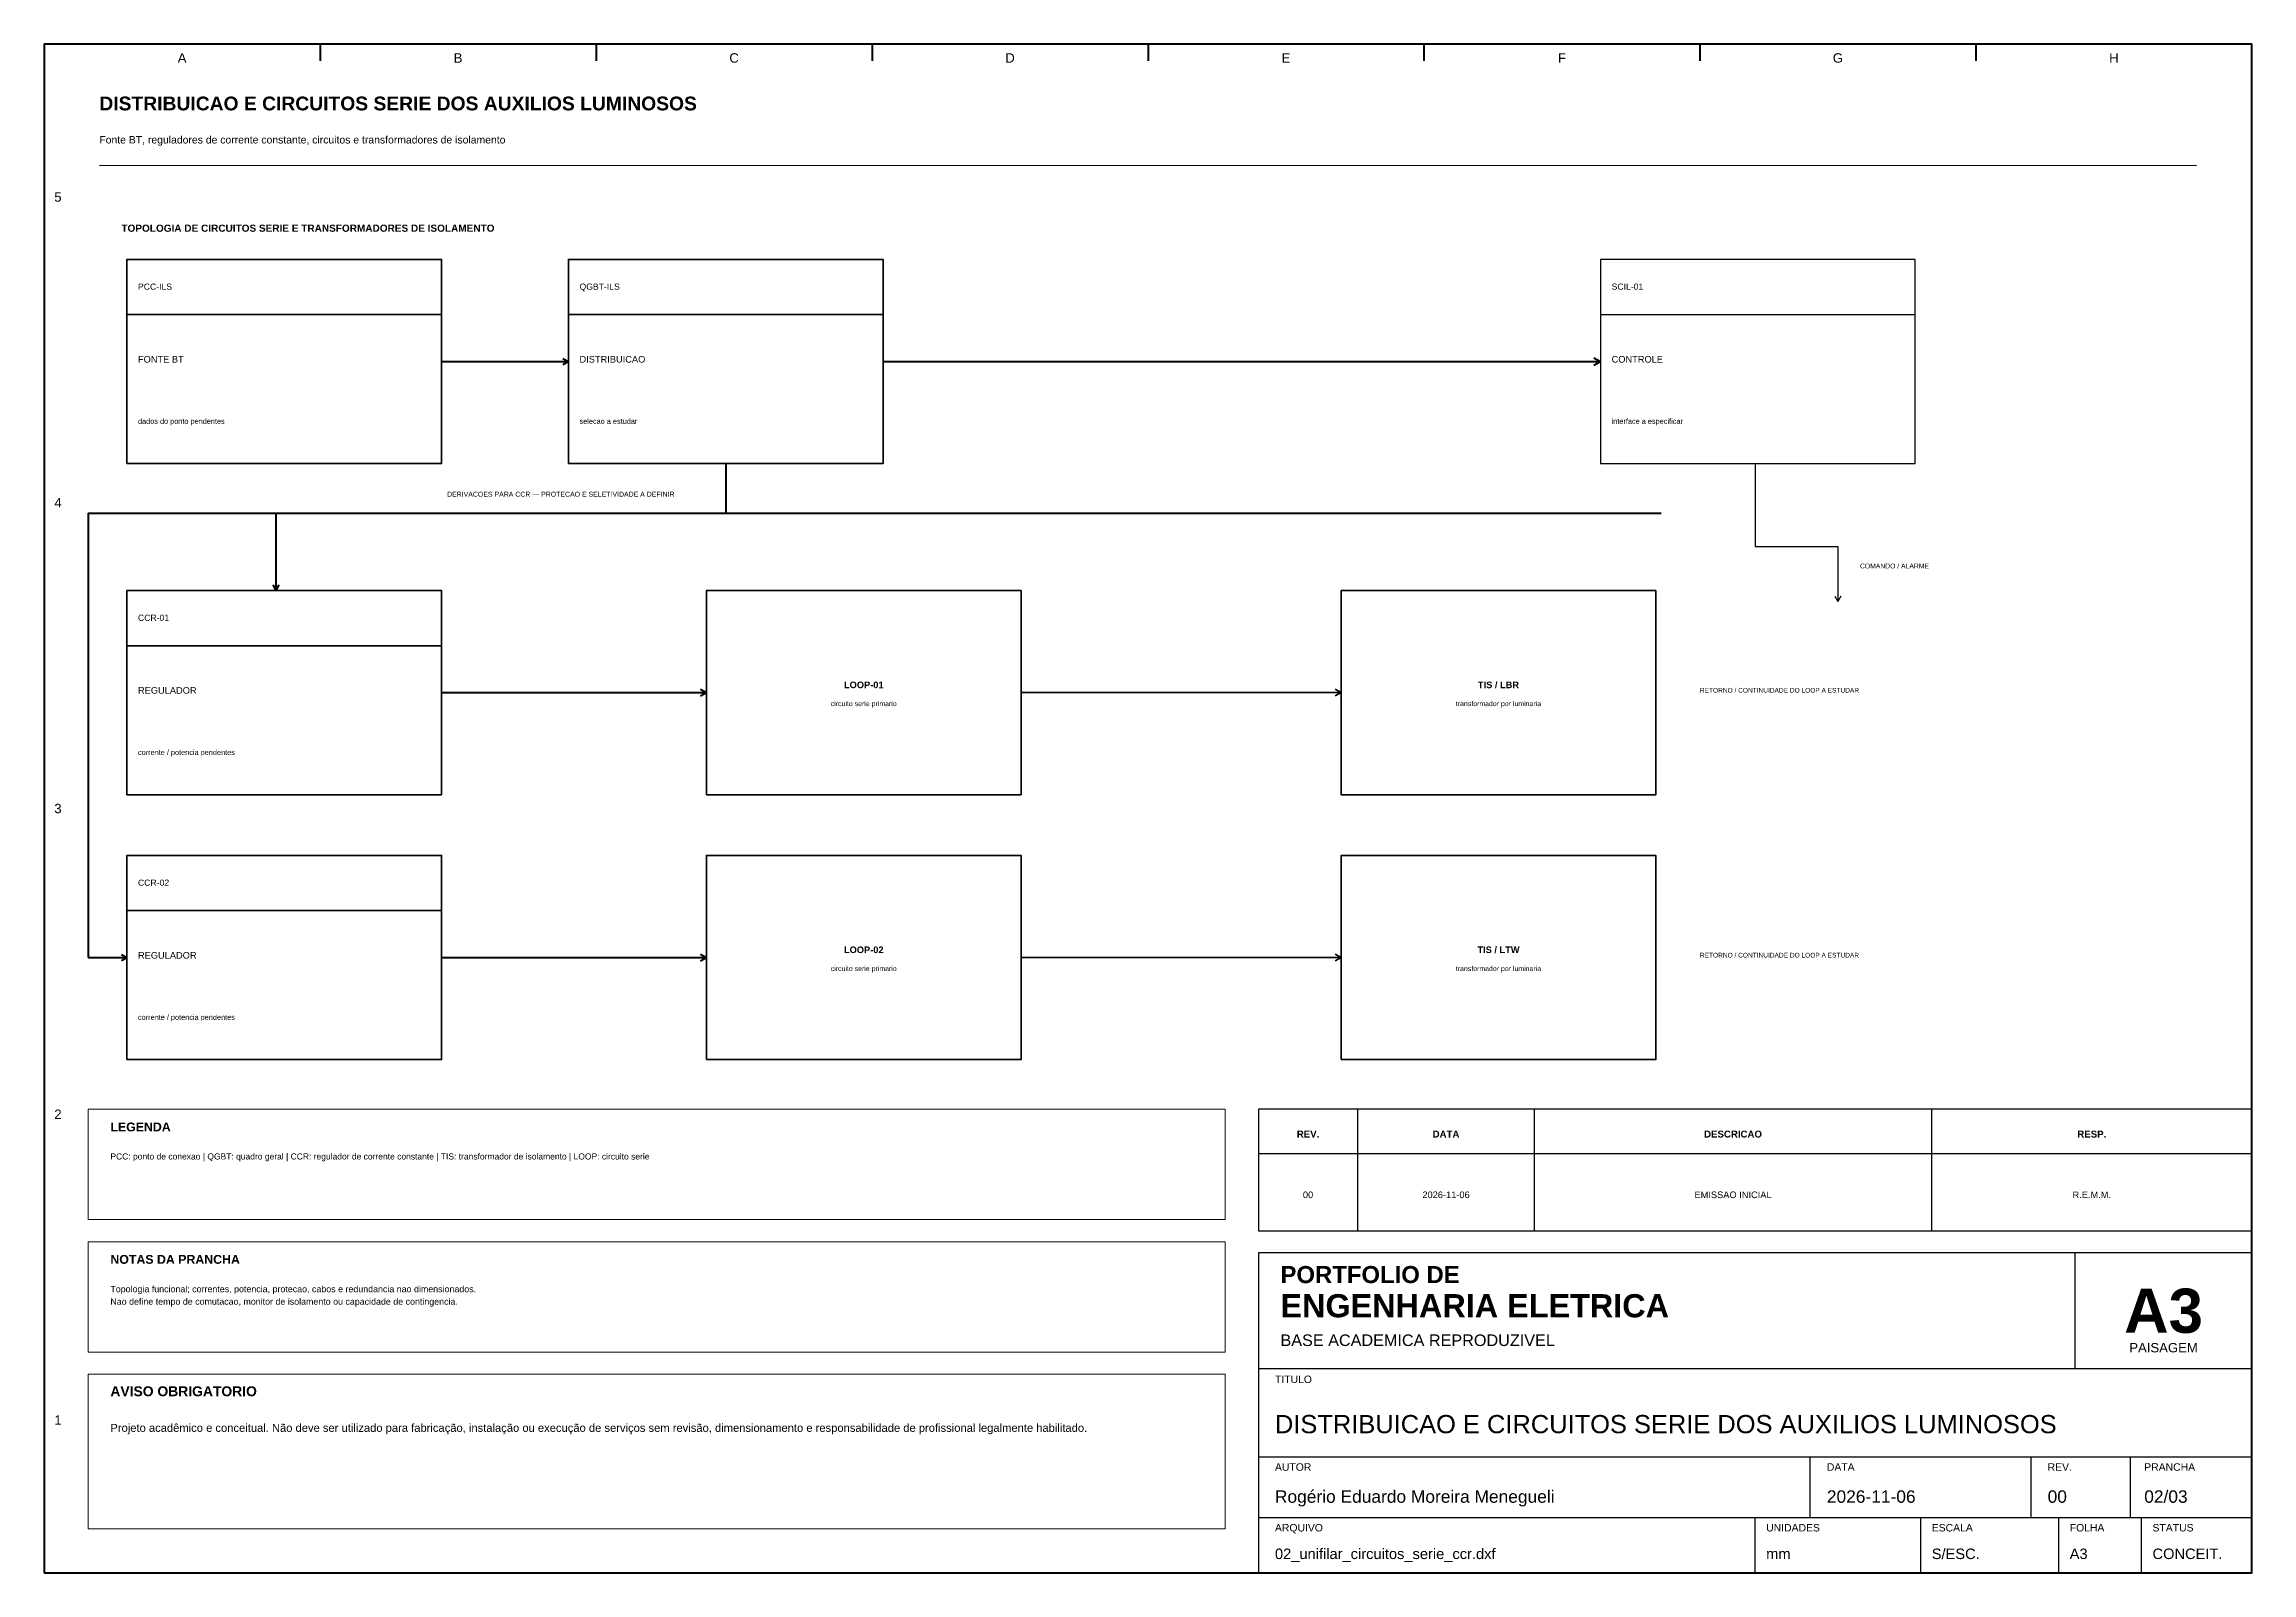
# Model space of a CAD drawing. Header units: millimetres. Extents: x 10 to 410, y 10 to 287.
import ezdxf
from ezdxf.enums import TextEntityAlignment as Align

# ---------------------------------------------------------------- set-up
doc = ezdxf.new("R2010")
doc.units = ezdxf.units.MM
for name, color, linetype, lineweight in [('00_MOLDURA', 7, 'CONTINUOUS', 50), ('01_CARIMBO', 7, 'CONTINUOUS', 25), ('02_TEXTO', 7, 'CONTINUOUS', 18), ('03_COTAS', 152, 'CONTINUOUS', 18), ('04_EQUIPAMENTOS', 32, 'CONTINUOUS', 35), ('05_POTENCIA', 12, 'CONTINUOUS', 50), ('06_COMANDO', 94, 'CONTINUOUS', 25), ('08_CABOS', 124, 'CONTINUOUS', 35), ('12_LEGENDA', 7, 'CONTINUOUS', 18), ('13_NOTAS', 7, 'CONTINUOUS', 18)]:
    doc.layers.add(name, color=color, linetype=linetype, lineweight=lineweight)
doc.styles.add('PORTFOLIO_TEXTO', font='arial.ttf')
doc.styles.add('PORTFOLIO_TITULO', font='arialbd.ttf', dxfattribs={"width": 0.92})

# ---------------------------------------------------------------- blocks, each defined once
blk = doc.blocks.new('P22_CAIXA_EQUIPAMENTO')
blk.add_line((0, 27), (57, 27))
blk.add_lwpolyline([(0, 0), (57, 0), (57, 37), (0, 37)], close=True)
at = {"style": 'PORTFOLIO_TEXTO'}
for tag, p, height in [('TAG', (2, 31.5), 1.12), ('TITULO', (2, 18.3), 1.2), ('DADOS', (2, 7.2), 0.95)]:
    blk.add_attdef(tag, p, '', height=height, dxfattribs=at)
blk = doc.blocks.new('CARIMBO_A3')
at = {"layer": '01_CARIMBO'}
for p, q in [((148, 37), (148, 58)), ((0, 37), (180, 37)), ((0, 21), (180, 21)), ((100, 10), (100, 21)), ((140, 10), (140, 21)), ((158, 10), (158, 21)), ((0, 10), (180, 10)), ((90, 0), (90, 10)), ((120, 0), (120, 10)), ((145, 0), (145, 10)), ((160, 0), (160, 10))]:
    blk.add_line(p, q, dxfattribs=at)
blk.add_lwpolyline([(0, 0), (180, 0), (180, 58), (0, 58)], close=True, dxfattribs=at)
at = {"layer": '01_CARIMBO', "style": 'PORTFOLIO_TEXTO'}
for s, p in [('TITULO', (3, 34.4)), ('AUTOR', (3, 18.5)), ('DATA', (103, 18.5)), ('REV.', (143, 18.5)), ('PRANCHA', (160.5, 18.5)), ('ARQUIVO', (3, 7.5)), ('UNIDADES', (92, 7.5)), ('ESCALA', (122, 7.5)), ('FOLHA', (147, 7.5)), ('STATUS', (162, 7.5))]:
    blk.add_text(s, height=1.35, dxfattribs=at).set_placement(p)
at = {"layer": '02_TEXTO'}
for s, height, style, p in [('PORTFOLIO DE', 3.1, 'PORTFOLIO_TITULO', (4, 52.5)), ('ENGENHARIA ELETRICA', 4.2, 'PORTFOLIO_TITULO', (4, 46.3)), ('BASE ACADEMICA REPRODUZIVEL', 2.1, 'PORTFOLIO_TEXTO', (4, 41.1))]:
    blk.add_text(s, height=height, dxfattribs=dict(at, style=style)).set_placement(p)
for s, height, style, p in [('A3', 8, 'PORTFOLIO_TITULO', (164, 47.5)), ('PAISAGEM', 1.7, 'PORTFOLIO_TEXTO', (164, 40.8))]:
    blk.add_text(s, height=height, dxfattribs=dict(at, style=style)).set_placement(p, align=Align.MIDDLE_CENTER)
at = {"layer": '02_TEXTO', "style": 'PORTFOLIO_TEXTO'}
for tag, p, height in [('TITULO', (3, 25.3), 3.3), ('AUTOR', (3, 12.7), 2.25), ('DATA', (103, 12.7), 2.25), ('REVISAO', (143, 12.7), 2.25), ('PRANCHA', (160.5, 12.7), 2.25), ('ARQUIVO', (3, 2.5), 1.9), ('UNIDADES', (92, 2.5), 1.9), ('ESCALA', (122, 2.5), 1.9), ('FOLHA', (147, 2.5), 1.9), ('STATUS', (162, 2.5), 1.9)]:
    blk.add_attdef(tag, p, '', height=height, dxfattribs=at)

msp = doc.modelspace()

# ---------------------------------------------------------------- linework, layer by layer
at = {"layer": '00_MOLDURA'}
for p, q in [((60, 287), (60, 284)), ((110, 287), (110, 284)), ((160, 287), (160, 284)), ((210, 287), (210, 284)), ((260, 287), (260, 284)), ((310, 287), (310, 284)), ((360, 287), (360, 284))]:
    msp.add_line(p, q, dxfattribs=at)
msp.add_lwpolyline([(10, 10), (410, 10), (410, 287), (10, 287)], close=True, dxfattribs=at)
at = {"layer": '01_CARIMBO'}
for p, q in [((248, 72), (248, 94)), ((280, 72), (280, 94)), ((352, 72), (352, 94)), ((230, 86), (410, 86))]:
    msp.add_line(p, q, dxfattribs=at)
msp.add_lwpolyline([(230, 72), (410, 72), (410, 94), (230, 94)], close=True, dxfattribs=at)
at = {"layer": '03_COTAS'}
msp.add_line((20, 265), (400, 265), dxfattribs=at)
at = {"layer": '04_EQUIPAMENTOS'}
for points in [[(245, 151), (302, 151), (302, 188), (245, 188)], [(245, 103), (302, 103), (302, 140), (245, 140)]]:
    msp.add_lwpolyline(points, close=True, dxfattribs=at)
at = {"layer": '05_POTENCIA'}
for p, q in [((82, 229.5), (105, 229.5)), ((104, 230.05), (105, 229.5)), ((104, 228.95), (105, 229.5)), ((162, 229.5), (292, 229.5)), ((290.8, 230.16), (292, 229.5)), ((290.8, 228.84), (292, 229.5)), ((133.5, 211), (133.5, 202)), ((18, 202), (303, 202)), ((18, 202), (18, 121.5)), ((52, 202), (52, 188)), ((51.45, 189), (52, 188)), ((52.55, 189), (52, 188)), ((82, 169.5), (130, 169.5)), ((128.9, 170.105), (130, 169.5)), ((128.9, 168.895), (130, 169.5)), ((18, 121.5), (25, 121.5)), ((24, 122.05), (25, 121.5)), ((24, 120.95), (25, 121.5)), ((82, 121.5), (130, 121.5)), ((128.9, 122.105), (130, 121.5)), ((128.9, 120.895), (130, 121.5))]:
    msp.add_line(p, q, dxfattribs=at)
at = {"layer": '06_COMANDO'}
for p, q in [((320, 211), (320, 196)), ((320, 196), (335, 196)), ((335, 196), (335, 186)), ((334.45, 187), (335, 186)), ((335.55, 187), (335, 186))]:
    msp.add_line(p, q, dxfattribs=at)
at = {"layer": '08_CABOS'}
for p, q in [((187, 169.5), (245, 169.5)), ((243.9, 170.105), (245, 169.5)), ((243.9, 168.895), (245, 169.5)), ((187, 121.5), (245, 121.5)), ((243.9, 122.105), (245, 121.5)), ((243.9, 120.895), (245, 121.5))]:
    msp.add_line(p, q, dxfattribs=at)
for points in [[(130, 151), (187, 151), (187, 188), (130, 188)], [(130, 103), (187, 103), (187, 140), (130, 140)]]:
    msp.add_lwpolyline(points, close=True, dxfattribs=at)
at = {"layer": '12_LEGENDA'}
msp.add_lwpolyline([(18, 74), (224, 74), (224, 94), (18, 94)], close=True, dxfattribs=at)
at = {"layer": '13_NOTAS'}
for points in [[(18, 50), (224, 50), (224, 70), (18, 70)], [(18, 18), (224, 18), (224, 46), (18, 46)]]:
    msp.add_lwpolyline(points, close=True, dxfattribs=at)

# ---------------------------------------------------------------- block references
at = {"layer": '01_CARIMBO'}
msp.add_blockref('CARIMBO_A3', (230, 10), dxfattribs=at).add_auto_attribs({'TITULO': 'DISTRIBUICAO E CIRCUITOS SERIE DOS AUXILIOS LUMINOSOS', 'AUTOR': 'Rogério Eduardo Moreira Menegueli', 'DATA': '2026-11-06', 'REVISAO': '00', 'PRANCHA': '02/03', 'ARQUIVO': '02_unifilar_circuitos_serie_ccr.dxf', 'UNIDADES': 'mm', 'ESCALA': 'S/ESC.', 'FOLHA': 'A3', 'STATUS': 'CONCEIT.'})
at = {"layer": '04_EQUIPAMENTOS'}
for p, values in [((25, 211), {'TAG': 'PCC-ILS', 'TITULO': 'FONTE BT', 'DADOS': 'dados do ponto pendentes'}), ((105, 211), {'TAG': 'QGBT-ILS', 'TITULO': 'DISTRIBUICAO', 'DADOS': 'selecao a estudar'}), ((25, 151), {'TAG': 'CCR-01', 'TITULO': 'REGULADOR', 'DADOS': 'corrente / potencia pendentes'}), ((25, 103), {'TAG': 'CCR-02', 'TITULO': 'REGULADOR', 'DADOS': 'corrente / potencia pendentes'})]:
    msp.add_blockref('P22_CAIXA_EQUIPAMENTO', p, dxfattribs=at).add_auto_attribs(values)
at = {"layer": '06_COMANDO'}
msp.add_blockref('P22_CAIXA_EQUIPAMENTO', (292, 211), dxfattribs=at).add_auto_attribs({'TAG': 'SCIL-01', 'TITULO': 'CONTROLE', 'DADOS': 'interface a especificar'})

# ---------------------------------------------------------------- texts
at = {"layer": '00_MOLDURA', "style": 'PORTFOLIO_TEXTO'}
for s, p in [('A', (35, 284.5)), ('B', (85, 284.5)), ('C', (135, 284.5)), ('D', (185, 284.5)), ('E', (235, 284.5)), ('F', (285, 284.5)), ('G', (335, 284.5)), ('H', (385, 284.5)), ('5', (12.5, 259.3)), ('4', (12.5, 203.9)), ('3', (12.5, 148.5)), ('2', (12.5, 93.1)), ('1', (12.5, 37.7))]:
    msp.add_text(s, height=1.7, dxfattribs=at).set_placement(p, align=Align.MIDDLE_CENTER)
at = {"layer": '01_CARIMBO', "style": 'PORTFOLIO_TITULO'}
for s, p in [('REV.', (239, 89.5)), ('DATA', (264, 89.5)), ('DESCRICAO', (316, 89.5)), ('RESP.', (381, 89.5))]:
    msp.add_text(s, height=1.25, dxfattribs=at).set_placement(p, align=Align.MIDDLE_CENTER)
at = {"layer": '02_TEXTO'}
for s, height, style, p in [('DISTRIBUICAO E CIRCUITOS SERIE DOS AUXILIOS LUMINOSOS', 2.5, 'PORTFOLIO_TITULO', (20, 275)), ('Fonte BT, reguladores de corrente constante, circuitos e transformadores de isolamento', 1.35, 'PORTFOLIO_TEXTO', (20, 269))]:
    msp.add_text(s, height=height, dxfattribs=dict(at, style=style)).set_placement(p)
at = {"layer": '02_TEXTO', "style": 'PORTFOLIO_TEXTO'}
for s, height, p in [('circuito serie primario', 0.9, (158.5, 167.5)), ('transformador por luminaria', 0.9, (273.5, 167.5)), ('circuito serie primario', 0.9, (158.5, 119.5)), ('transformador por luminaria', 0.9, (273.5, 119.5)), ('00', 1.2, (239, 78.5)), ('2026-11-06', 1.2, (264, 78.5)), ('EMISSAO INICIAL', 1.2, (316, 78.5)), ('R.E.M.M.', 1.2, (381, 78.5))]:
    msp.add_text(s, height=height, dxfattribs=at).set_placement(p, align=Align.MIDDLE_CENTER)
at = {"layer": '04_EQUIPAMENTOS', "style": 'PORTFOLIO_TITULO'}
for s, p in [('TIS / LBR', (273.5, 170.9)), ('TIS / LTW', (273.5, 122.9))]:
    msp.add_text(s, height=1.2, dxfattribs=at).set_placement(p, align=Align.MIDDLE_CENTER)
at = {"layer": '05_POTENCIA'}
for s, height, style, p in [('TOPOLOGIA DE CIRCUITOS SERIE E TRANSFORMADORES DE ISOLAMENTO', 1.3, 'PORTFOLIO_TITULO', (24, 253)), ('DERIVACOES PARA CCR — PROTECAO E SELETIVIDADE A DEFINIR', 0.9, 'PORTFOLIO_TEXTO', (83, 205))]:
    msp.add_text(s, height=height, dxfattribs=dict(at, style=style)).set_placement(p)
at = {"layer": '06_COMANDO', "style": 'PORTFOLIO_TEXTO'}
msp.add_text('COMANDO / ALARME', height=0.88, dxfattribs=at).set_placement((339, 192))
at = {"layer": '08_CABOS', "style": 'PORTFOLIO_TITULO'}
for s, p in [('LOOP-01', (158.5, 170.9)), ('LOOP-02', (158.5, 122.9))]:
    msp.add_text(s, height=1.2, dxfattribs=at).set_placement(p, align=Align.MIDDLE_CENTER)
at = {"layer": '08_CABOS', "style": 'PORTFOLIO_TEXTO'}
for p in [(310, 169.5), (310, 121.5)]:
    msp.add_text('RETORNO / CONTINUIDADE DO LOOP A ESTUDAR', height=0.85, dxfattribs=at).set_placement(p)
at = {"layer": '12_LEGENDA', "style": 'PORTFOLIO_TITULO'}
msp.add_text('LEGENDA', height=1.6, dxfattribs=at).set_placement((22, 90))
at = {"layer": '12_LEGENDA', "insert": (22, 86), "char_height": 1.1, "width": 198, "attachment_point": 1, "line_spacing_factor": 1.18, "style": 'PORTFOLIO_TEXTO'}
msp.add_mtext('PCC: ponto de conexao | QGBT: quadro geral | CCR: regulador de corrente constante | TIS: transformador de isolamento | LOOP: circuito serie', dxfattribs=at)
at = {"layer": '13_NOTAS', "style": 'PORTFOLIO_TITULO'}
for s, height, p in [('NOTAS DA PRANCHA', 1.6, (22, 66)), ('AVISO OBRIGATORIO', 1.8, (22, 42))]:
    msp.add_text(s, height=height, dxfattribs=at).set_placement(p)
at = {"layer": '13_NOTAS', "width": 198, "attachment_point": 1, "line_spacing_factor": 1.18, "style": 'PORTFOLIO_TEXTO'}
for s, insert, char_height in [('Topologia funcional; correntes, potencia, protecao, cabos e redundancia nao dimensionados.\\PNao define tempo de comutacao, monitor de isolamento ou capacidade de contingencia.', (22, 62), 1.15), ('Projeto acadêmico e conceitual. Não deve ser utilizado para fabricação, instalação ou execução de serviços sem revisão, dimensionamento e responsabilidade de profissional legalmente habilitado.', (22, 37), 1.45)]:
    msp.add_mtext(s, dxfattribs=dict(at, insert=insert, char_height=char_height))

doc.saveas('drawing.dxf')
